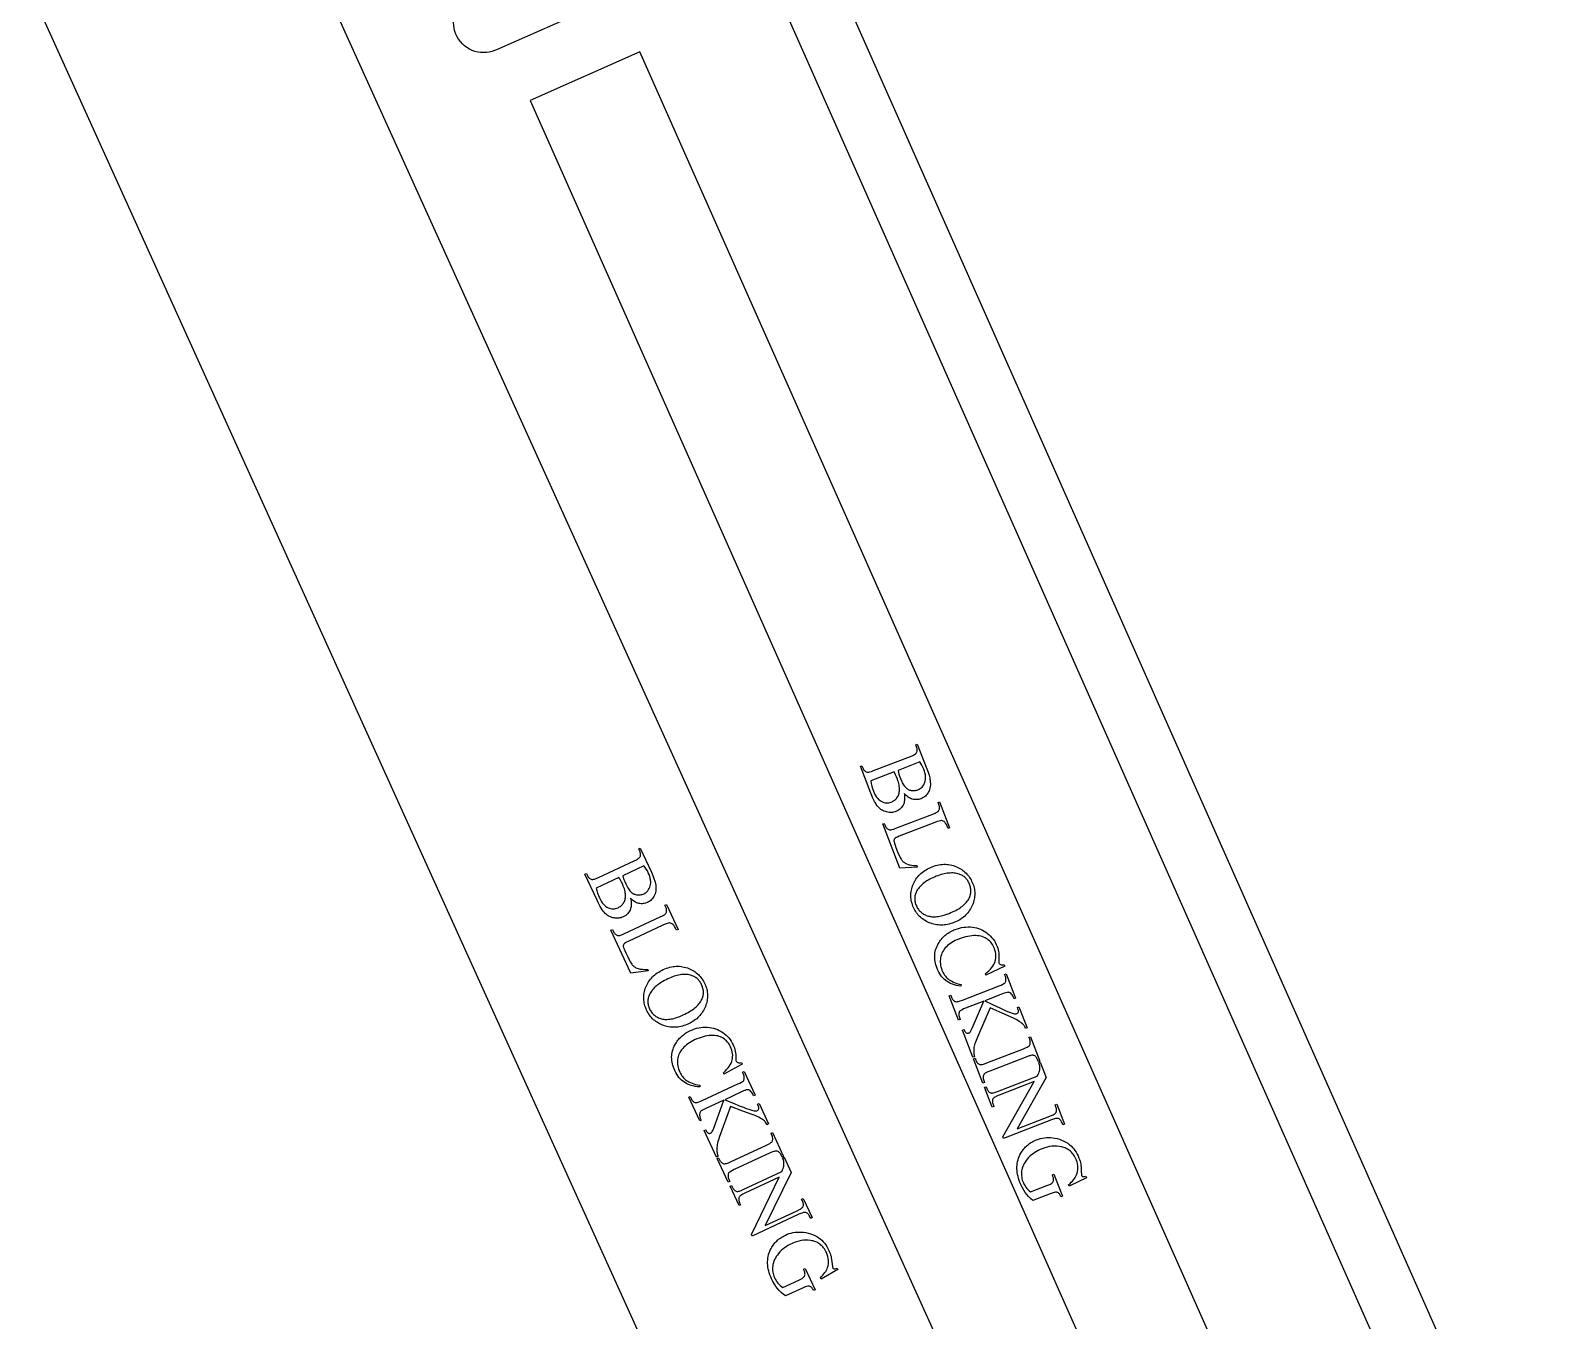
# Model space of a CAD drawing. Extents: x 3 to 160, y -23 to 46.
# Drawn here: x 36.85 to 46.41, y 9.71 to 17.78 of the extents above; entities that cross this region are included whole.
import ezdxf

# ---------------------------------------------------------------- set-up
doc = ezdxf.new("R2010")
doc.units = 0
doc.layers.add('LAYER_1', color=18, linetype='CONTINUOUS')

msp = doc.modelspace()

# ---------------------------------------------------------------- linework, layer by layer
at = {"layer": 'LAYER_1'}
msp.add_lwpolyline([(47.8184, 3.8465), (41.5227, 18.0292), (41.3692, 18.3685), (39.7691, 17.6601), (39.7634, 17.6581), (39.7576, 17.6562, -0.09452), (39.6886, 17.643, -0.414214), (39.5011, 17.8305, -0.250603), (39.5845, 17.9865), (39.5923, 17.9912), (39.6005, 17.9954), (39.6173, 18.003), (41.2145, 18.7102), (41.1498, 18.8531), (41.1404, 18.879, -0.073491), (41.1324, 18.9333, -0.414214), (41.3199, 19.1208, -0.268406), (41.4824, 19.0267), (41.4872, 19.0173), (41.4914, 19.0077), (41.8649, 18.1826), (48.008, 4.3439)], format="xyb", dxfattribs=at)
for points in [[(44.2137, 5.8753), (38.4098, 18.684), (36.8528, 18.0349), (43.1682, 4.0939), (44.0766, 4.5055)], [(44.2137, 5.8753), (38.4098, 18.684), (36.8528, 18.0349), (43.1682, 4.0939), (44.0766, 4.5055)], [(39.9807, 17.3439), (45.2307, 5.5314), (45.916, 5.836), (40.666, 17.6485)], [(39.9807, 17.3439), (45.2307, 5.5314), (45.916, 5.836), (40.666, 17.6485)], [(42.3224, 13.0072), (42.3238, 12.9974), (42.3246, 12.9881), (42.3249, 12.9792), (42.3247, 12.9708), (42.324, 12.9629), (42.3227, 12.9554), (42.321, 12.9484), (42.3187, 12.9419), (42.3148, 12.9335), (42.3102, 12.9258), (42.305, 12.9188), (42.2992, 12.9124), (42.2927, 12.9066), (42.2855, 12.9016), (42.2778, 12.8972), (42.2693, 12.8935), (42.2626, 12.8912), (42.2558, 12.8895), (42.2488, 12.8883), (42.2417, 12.8876), (42.2345, 12.8875), (42.2271, 12.888), (42.2196, 12.889), (42.2119, 12.8906), (42.2043, 12.8928), (42.197, 12.8954), (42.19, 12.8987), (42.1832, 12.9024), (42.1766, 12.9068), (42.1703, 12.9116), (42.1643, 12.9171), (42.1585, 12.923), (42.1529, 12.9298), (42.1472, 12.9377), (42.1415, 12.9468), (42.1358, 12.9569), (42.1301, 12.9681), (42.1243, 12.9804), (42.1185, 12.9938), (42.1127, 13.0083), (42.0475, 13.1767), (42.0573, 13.1804), (42.0624, 13.167), (42.0648, 13.1617), (42.0674, 13.157), (42.0702, 13.1528), (42.0734, 13.1492), (42.0769, 13.1461), (42.0807, 13.1437), (42.0847, 13.1418), (42.0891, 13.1404), (42.0922, 13.14), (42.096, 13.14), (42.1003, 13.1405), (42.1052, 13.1414), (42.1168, 13.1446), (42.1306, 13.1495), (42.3611, 13.2387), (42.3759, 13.245), (42.3821, 13.2481), (42.3874, 13.2511), (42.3918, 13.254), (42.3954, 13.2569), (42.3981, 13.2598), (42.3999, 13.2625), (42.4016, 13.2663), (42.4028, 13.2703), (42.4035, 13.2744), (42.4037, 13.2787), (42.4034, 13.2831), (42.4027, 13.2878), (42.4014, 13.2926), (42.3997, 13.2975), (42.3945, 13.311), (42.4042, 13.3147), (42.4639, 13.1606), (42.4715, 13.1399), (42.4774, 13.1211), (42.4817, 13.1041), (42.4832, 13.0963), (42.4844, 13.0889), (42.4855, 13.0784), (42.4859, 13.0682), (42.4857, 13.0584), (42.4847, 13.0491), (42.4831, 13.0401), (42.4808, 13.0316), (42.4778, 13.0234), (42.4742, 13.0157), (42.4699, 13.0085), (42.4652, 13.0018), (42.46, 12.9957), (42.4543, 12.9901), (42.4482, 12.9851), (42.4415, 12.9807), (42.4344, 12.9768), (42.4268, 12.9735), (42.4201, 12.9712), (42.4134, 12.9695), (42.4066, 12.9683), (42.3998, 12.9677), (42.393, 12.9677), (42.3862, 12.9683), (42.3794, 12.9695), (42.3725, 12.9712), (42.3657, 12.9736), (42.3591, 12.9765), (42.3526, 12.9801), (42.3462, 12.9843), (42.3401, 12.9891), (42.334, 12.9945), (42.3281, 13.0005)], [(42.2833, 13.1505), (42.2857, 13.1395), (42.2891, 13.1272), (42.2935, 13.1139), (42.2988, 13.0994), (42.3063, 13.0816), (42.3101, 13.0737), (42.3139, 13.0666), (42.3178, 13.0601), (42.3216, 13.0543), (42.3255, 13.0492), (42.3295, 13.0449), (42.3335, 13.041), (42.3377, 13.0376), (42.342, 13.0345), (42.3466, 13.0319), (42.3513, 13.0296), (42.3561, 13.0277), (42.3611, 13.0262), (42.3663, 13.0251), (42.3716, 13.0244), (42.3768, 13.024), (42.382, 13.024), (42.3872, 13.0243), (42.3923, 13.025), (42.3975, 13.0261), (42.4026, 13.0275), (42.4076, 13.0293), (42.4152, 13.0327), (42.4221, 13.0367), (42.4284, 13.0415), (42.4342, 13.0469), (42.4393, 13.053), (42.4439, 13.0598), (42.4478, 13.0673), (42.4512, 13.0755), (42.4537, 13.0842), (42.4553, 13.0934), (42.456, 13.1031), (42.4556, 13.1133), (42.4543, 13.1239), (42.452, 13.1349), (42.4487, 13.1465), (42.4445, 13.1585), (42.4391, 13.1712), (42.4333, 13.1829), (42.4271, 13.1937), (42.4203, 13.2036)], [(42.1128, 13.0846), (42.1156, 13.0682), (42.1192, 13.0522), (42.1237, 13.0367), (42.129, 13.0216), (42.1338, 13.0102), (42.139, 12.9997), (42.1446, 12.9902), (42.1506, 12.9817), (42.157, 12.9741), (42.1638, 12.9675), (42.171, 12.9619), (42.1786, 12.9573), (42.1864, 12.9535), (42.1942, 12.9507), (42.202, 12.9488), (42.2098, 12.9478), (42.2176, 12.9477), (42.2255, 12.9485), (42.2334, 12.9502), (42.2412, 12.9528), (42.2464, 12.955), (42.2513, 12.9575), (42.256, 12.9603), (42.2605, 12.9635), (42.2649, 12.967), (42.2691, 12.9709), (42.2731, 12.9751), (42.2769, 12.9796), (42.2803, 12.9844), (42.2834, 12.9896), (42.2861, 12.9952), (42.2883, 13.0011), (42.2901, 13.0073), (42.2914, 13.0139), (42.2923, 13.0208), (42.2929, 13.0281), (42.2929, 13.0357), (42.2925, 13.0435), (42.2915, 13.0516), (42.2901, 13.0599), (42.2882, 13.0684), (42.2858, 13.0772), (42.2829, 13.0862), (42.2795, 13.0955), (42.2735, 13.1106), (42.2681, 13.1232), (42.2634, 13.1334), (42.2591, 13.1412)], [(42.4013, 12.5556), (42.4029, 12.5462), (42.2942, 12.5392), (42.1873, 12.8155), (42.1971, 12.8192), (42.2023, 12.8058), (42.2046, 12.8004), (42.2072, 12.7957), (42.2102, 12.7915), (42.2134, 12.7878), (42.217, 12.7848), (42.2209, 12.7823), (42.225, 12.7805), (42.2295, 12.7792), (42.2325, 12.7788), (42.236, 12.7789), (42.2402, 12.7794), (42.2451, 12.7804), (42.2566, 12.7837), (42.2706, 12.7887), (42.5008, 12.8778), (42.5157, 12.8841), (42.5219, 12.8872), (42.5272, 12.8902), (42.5317, 12.8931), (42.5352, 12.8959), (42.5379, 12.8987), (42.5397, 12.9014), (42.5414, 12.9051), (42.5426, 12.9091), (42.5433, 12.9132), (42.5435, 12.9175), (42.5432, 12.9219), (42.5425, 12.9266), (42.5412, 12.9314), (42.5395, 12.9364), (42.5343, 12.9498), (42.544, 12.9535), (42.6066, 12.792), (42.5968, 12.7882), (42.5915, 12.8013), (42.5863, 12.812), (42.5812, 12.8202), (42.5786, 12.8234), (42.5761, 12.8261), (42.5712, 12.8302), (42.5662, 12.8333), (42.5612, 12.8353), (42.5561, 12.8363), (42.5533, 12.8364), (42.5498, 12.836), (42.5407, 12.834), (42.5288, 12.8303), (42.5143, 12.8249), (42.2901, 12.7382), (42.2802, 12.734), (42.2721, 12.73), (42.266, 12.7261), (42.2618, 12.7224), (42.2599, 12.7196), (42.2585, 12.7165), (42.2577, 12.7131), (42.2574, 12.7095), (42.2582, 12.704), (42.2607, 12.6952), (42.2648, 12.683), (42.2706, 12.6674), (42.2807, 12.6414), (42.2884, 12.6225), (42.2957, 12.607), (42.2992, 12.6006), (42.3026, 12.5949), (42.3059, 12.5901), (42.3091, 12.5861), (42.3123, 12.5827), (42.3158, 12.5794), (42.3196, 12.5764), (42.3236, 12.5735), (42.3279, 12.5709), (42.3324, 12.5684), (42.3422, 12.5642), (42.3477, 12.5623), (42.3537, 12.5607), (42.3602, 12.5593), (42.3673, 12.5582), (42.3832, 12.5564)], [(40.6084, 12.351), (40.6104, 12.3413), (40.6119, 12.3321), (40.6128, 12.3233), (40.6131, 12.3149), (40.6129, 12.3069), (40.6121, 12.2994), (40.6108, 12.2923), (40.609, 12.2856), (40.6056, 12.277), (40.6016, 12.269), (40.5969, 12.2616), (40.5915, 12.2549), (40.5854, 12.2487), (40.5786, 12.2432), (40.5711, 12.2383), (40.563, 12.2341), (40.5564, 12.2313), (40.5497, 12.2291), (40.5428, 12.2275), (40.5358, 12.2264), (40.5286, 12.2258), (40.5212, 12.2258), (40.5136, 12.2263), (40.5059, 12.2274), (40.4982, 12.229), (40.4907, 12.2312), (40.4834, 12.234), (40.4764, 12.2373), (40.4696, 12.2412), (40.463, 12.2456), (40.4566, 12.2506), (40.4505, 12.2562), (40.4444, 12.2626), (40.4382, 12.2701), (40.4319, 12.2787), (40.4255, 12.2884), (40.4191, 12.2993), (40.4125, 12.3111), (40.4058, 12.3241), (40.3991, 12.3382), (40.3229, 12.5019), (40.3324, 12.5063), (40.3384, 12.4933), (40.3411, 12.4881), (40.344, 12.4836), (40.3471, 12.4796), (40.3506, 12.4762), (40.3542, 12.4734), (40.3582, 12.4712), (40.3623, 12.4696), (40.3668, 12.4685), (40.3699, 12.4683), (40.3737, 12.4686), (40.378, 12.4694), (40.3828, 12.4706), (40.3941, 12.4745), (40.4076, 12.4804), (40.6316, 12.5846), (40.646, 12.5919), (40.652, 12.5953), (40.657, 12.5987), (40.6613, 12.6019), (40.6647, 12.6051), (40.6672, 12.6081), (40.6688, 12.611), (40.6703, 12.6148), (40.6712, 12.6188), (40.6716, 12.623), (40.6715, 12.6273), (40.6709, 12.6317), (40.6699, 12.6363), (40.6683, 12.641), (40.6663, 12.6459), (40.6602, 12.6589), (40.6697, 12.6633), (40.7394, 12.5134), (40.7483, 12.4933), (40.7555, 12.4749), (40.7609, 12.4583), (40.763, 12.4506), (40.7646, 12.4433), (40.7664, 12.4328), (40.7675, 12.4227), (40.7679, 12.413), (40.7676, 12.4036), (40.7666, 12.3945), (40.7648, 12.3858), (40.7624, 12.3775), (40.7592, 12.3696), (40.7555, 12.3621), (40.7512, 12.3551), (40.7464, 12.3486), (40.7411, 12.3427), (40.7353, 12.3373), (40.729, 12.3325), (40.7222, 12.3281), (40.7148, 12.3243), (40.7083, 12.3216), (40.7016, 12.3194), (40.695, 12.3178), (40.6883, 12.3168), (40.6815, 12.3163), (40.6746, 12.3165), (40.6677, 12.3172), (40.6608, 12.3185), (40.6538, 12.3203), (40.647, 12.3228), (40.6403, 12.326), (40.6337, 12.3297), (40.6272, 12.3341), (40.6208, 12.3391), (40.6146, 12.3448)], [(40.5599, 12.4915), (40.563, 12.4806), (40.5672, 12.4686), (40.5725, 12.4555), (40.5788, 12.4415), (40.5874, 12.4242), (40.5917, 12.4166), (40.596, 12.4097), (40.6003, 12.4035), (40.6045, 12.398), (40.6087, 12.3932), (40.613, 12.3891), (40.6172, 12.3855), (40.6216, 12.3824), (40.6262, 12.3796), (40.6309, 12.3772), (40.6357, 12.3753), (40.6407, 12.3737), (40.6458, 12.3726), (40.651, 12.3718), (40.6563, 12.3714), (40.6616, 12.3714), (40.6667, 12.3717), (40.6719, 12.3724), (40.677, 12.3735), (40.682, 12.3749), (40.687, 12.3766), (40.692, 12.3787), (40.6993, 12.3826), (40.7059, 12.3871), (40.7119, 12.3922), (40.7173, 12.398), (40.722, 12.4045), (40.7261, 12.4116), (40.7295, 12.4193), (40.7324, 12.4277), (40.7343, 12.4366), (40.7353, 12.4459), (40.7353, 12.4556), (40.7343, 12.4657), (40.7322, 12.4762), (40.7292, 12.4871), (40.7252, 12.4984), (40.7202, 12.5101), (40.714, 12.5224), (40.7074, 12.5337), (40.7005, 12.5441), (40.6931, 12.5535)], [(42.7517, 12.4413), (42.7548, 12.4327), (42.7575, 12.424), (42.7597, 12.4152), (42.7614, 12.4065), (42.7626, 12.3978), (42.7634, 12.389), (42.7637, 12.3802), (42.7636, 12.3714), (42.763, 12.3626), (42.7619, 12.3538), (42.7603, 12.345), (42.7583, 12.3361), (42.7558, 12.3273), (42.7528, 12.3184), (42.7494, 12.3095), (42.7455, 12.3006), (42.7412, 12.2918), (42.7365, 12.2834), (42.7315, 12.2753), (42.7261, 12.2675), (42.7204, 12.26), (42.7143, 12.2528), (42.7078, 12.246), (42.701, 12.2394), (42.6938, 12.2332), (42.6863, 12.2274), (42.6784, 12.2218), (42.6701, 12.2165), (42.6615, 12.2116), (42.6526, 12.207), (42.6432, 12.2027), (42.6336, 12.1987), (42.6234, 12.195), (42.6134, 12.1918), (42.6033, 12.1891), (42.5934, 12.1868), (42.5835, 12.1851), (42.5737, 12.1838), (42.5639, 12.183), (42.5542, 12.1827), (42.5446, 12.1829), (42.535, 12.1836), (42.5255, 12.1847), (42.516, 12.1864), (42.5066, 12.1885), (42.4972, 12.1911), (42.488, 12.1942), (42.4787, 12.1978), (42.4697, 12.2017), (42.4611, 12.2061), (42.4528, 12.2107), (42.4448, 12.2157), (42.4372, 12.221), (42.43, 12.2266), (42.4231, 12.2326), (42.4166, 12.2389), (42.4104, 12.2455), (42.4045, 12.2525), (42.3991, 12.2598), (42.394, 12.2674), (42.3892, 12.2753), (42.3848, 12.2836), (42.3807, 12.2922), (42.377, 12.3012), (42.3737, 12.3104), (42.3709, 12.3195), (42.3685, 12.3287), (42.3666, 12.3378), (42.3652, 12.3469), (42.3643, 12.3559), (42.3638, 12.365), (42.3639, 12.374), (42.3644, 12.383), (42.3654, 12.392), (42.3669, 12.4009), (42.3688, 12.4098), (42.3713, 12.4187), (42.3742, 12.4276), (42.3776, 12.4364), (42.3815, 12.4452), (42.3858, 12.4538), (42.3905, 12.4622), (42.3956, 12.4702), (42.4011, 12.478), (42.407, 12.4855), (42.4132, 12.4926), (42.4199, 12.4995), (42.427, 12.506), (42.4344, 12.5123), (42.4423, 12.5183), (42.4505, 12.5239), (42.4591, 12.5293), (42.4681, 12.5343), (42.4775, 12.5391), (42.4873, 12.5436), (42.4975, 12.5478), (42.5081, 12.5516), (42.5186, 12.5549), (42.5291, 12.5576), (42.5395, 12.5598), (42.5498, 12.5615), (42.56, 12.5626), (42.5702, 12.5631), (42.5803, 12.5631), (42.5903, 12.5626), (42.6003, 12.5615), (42.6102, 12.5599), (42.62, 12.5577), (42.6297, 12.555), (42.6394, 12.5517), (42.649, 12.5479), (42.6586, 12.5435), (42.6667, 12.5394), (42.6745, 12.5349), (42.682, 12.5301), (42.6892, 12.5251), (42.696, 12.5197), (42.7026, 12.5141), (42.7089, 12.5081), (42.7149, 12.5019), (42.7205, 12.4953), (42.7259, 12.4885), (42.7309, 12.4814), (42.7357, 12.474), (42.7402, 12.4663), (42.7443, 12.4582), (42.7481, 12.4499)], [(40.3941, 12.4144), (40.398, 12.3982), (40.4027, 12.3825), (40.4082, 12.3673), (40.4145, 12.3526), (40.42, 12.3415), (40.4259, 12.3314), (40.4321, 12.3223), (40.4387, 12.3142), (40.4456, 12.3071), (40.4528, 12.301), (40.4603, 12.2958), (40.4682, 12.2917), (40.4762, 12.2885), (40.4842, 12.2862), (40.4921, 12.2848), (40.5, 12.2843), (40.5078, 12.2847), (40.5156, 12.286), (40.5233, 12.2882), (40.531, 12.2914), (40.536, 12.2939), (40.5407, 12.2967), (40.5452, 12.2999), (40.5496, 12.3033), (40.5537, 12.3071), (40.5576, 12.3113), (40.5613, 12.3157), (40.5648, 12.3205), (40.5679, 12.3255), (40.5706, 12.3309), (40.5729, 12.3366), (40.5747, 12.3427), (40.5761, 12.349), (40.577, 12.3557), (40.5775, 12.3627), (40.5775, 12.3699), (40.5771, 12.3775), (40.5761, 12.3853), (40.5746, 12.3933), (40.5727, 12.4014), (40.5702, 12.4098), (40.5672, 12.4185), (40.5637, 12.4273), (40.5597, 12.4363), (40.5527, 12.451), (40.5466, 12.4632), (40.5411, 12.473), (40.5363, 12.4805)], [(42.7305, 12.4389), (42.7281, 12.4448), (42.7255, 12.4504), (42.7226, 12.4557), (42.7195, 12.4608), (42.7162, 12.4656), (42.7127, 12.4702), (42.7089, 12.4745), (42.705, 12.4786), (42.7008, 12.4824), (42.6964, 12.486), (42.6917, 12.4893), (42.6869, 12.4923), (42.6818, 12.4951), (42.6765, 12.4977), (42.671, 12.5), (42.6653, 12.502), (42.6579, 12.5041), (42.6503, 12.5059), (42.6425, 12.5073), (42.6345, 12.5082), (42.6263, 12.5087), (42.6179, 12.5089), (42.6092, 12.5086), (42.6004, 12.5079), (42.5913, 12.5068), (42.582, 12.5054), (42.5725, 12.5035), (42.5628, 12.5012), (42.5529, 12.4985), (42.5428, 12.4954), (42.5325, 12.4918), (42.5219, 12.4879), (42.5112, 12.4836), (42.5009, 12.4791), (42.4911, 12.4745), (42.4817, 12.4697), (42.4727, 12.4647), (42.4641, 12.4595), (42.456, 12.4542), (42.4483, 12.4487), (42.441, 12.443), (42.4341, 12.4372), (42.4277, 12.4311), (42.4217, 12.425), (42.4161, 12.4186), (42.411, 12.4121), (42.4062, 12.4054), (42.4019, 12.3985), (42.399, 12.3932), (42.3964, 12.3878), (42.3942, 12.3824), (42.3923, 12.377), (42.3907, 12.3715), (42.3895, 12.366), (42.3886, 12.3604), (42.388, 12.3549), (42.3878, 12.3492), (42.3879, 12.3436), (42.3883, 12.3379), (42.3891, 12.3322), (42.3902, 12.3264), (42.3916, 12.3206), (42.3934, 12.3148), (42.3955, 12.3089), (42.398, 12.3028), (42.4009, 12.2969), (42.4039, 12.2912), (42.4072, 12.2858), (42.4108, 12.2807), (42.4146, 12.2758), (42.4187, 12.2712), (42.423, 12.2668), (42.4276, 12.2627), (42.4325, 12.2589), (42.4376, 12.2553), (42.4429, 12.2519), (42.4485, 12.2488), (42.4544, 12.246), (42.4605, 12.2434), (42.4668, 12.2411), (42.4734, 12.2391), (42.4803, 12.2375), (42.4874, 12.2363), (42.4948, 12.2354), (42.5024, 12.235), (42.5103, 12.235), (42.5184, 12.2353), (42.5268, 12.2361), (42.5355, 12.2372), (42.5444, 12.2388), (42.5535, 12.2407), (42.5629, 12.243), (42.5726, 12.2457), (42.5825, 12.2488), (42.6031, 12.2562), (42.6143, 12.2607), (42.6251, 12.2653), (42.6353, 12.2701), (42.6451, 12.275), (42.6544, 12.2801), (42.6633, 12.2853), (42.6717, 12.2907), (42.6796, 12.2961), (42.687, 12.3018), (42.6939, 12.3075), (42.7004, 12.3134), (42.7064, 12.3195), (42.712, 12.3257), (42.717, 12.332), (42.7216, 12.3385), (42.7257, 12.3451), (42.7286, 12.3505), (42.7312, 12.3559), (42.7334, 12.3614), (42.7352, 12.367), (42.7367, 12.3726), (42.7379, 12.3783), (42.7387, 12.3841), (42.7392, 12.3899), (42.7393, 12.3958), (42.7391, 12.4018), (42.7386, 12.4078), (42.7376, 12.4139), (42.7364, 12.4201), (42.7348, 12.4263), (42.7328, 12.4326)], [(40.717, 11.9056), (40.7192, 11.8964), (40.6113, 11.8822), (40.4863, 12.1508), (40.4958, 12.1552), (40.5018, 12.1421), (40.5045, 12.1369), (40.5075, 12.1323), (40.5107, 12.1283), (40.5142, 12.1249), (40.5179, 12.1221), (40.522, 12.1199), (40.5262, 12.1183), (40.5308, 12.1173), (40.5338, 12.1172), (40.5373, 12.1175), (40.5415, 12.1183), (40.5462, 12.1196), (40.5575, 12.1236), (40.5711, 12.1296), (40.7949, 12.2337), (40.8094, 12.241), (40.8154, 12.2445), (40.8205, 12.2478), (40.8247, 12.251), (40.8281, 12.2541), (40.8306, 12.257), (40.8323, 12.2598), (40.8337, 12.2637), (40.8346, 12.2677), (40.835, 12.2718), (40.8349, 12.2761), (40.8344, 12.2806), (40.8333, 12.2851), (40.8317, 12.2899), (40.8297, 12.2947), (40.8236, 12.3078), (40.8331, 12.3122), (40.9062, 12.1551), (40.8967, 12.1507), (40.8905, 12.1634), (40.8846, 12.1737), (40.879, 12.1816), (40.8762, 12.1846), (40.8736, 12.1871), (40.8683, 12.1909), (40.8631, 12.1936), (40.858, 12.1953), (40.8529, 12.196), (40.8501, 12.1958), (40.8466, 12.1952), (40.8376, 12.1926), (40.8261, 12.1882), (40.8119, 12.1819), (40.594, 12.0805), (40.5843, 12.0757), (40.5766, 12.0711), (40.5707, 12.0668), (40.5667, 12.0628), (40.565, 12.0599), (40.5639, 12.0567), (40.5633, 12.0533), (40.5632, 12.0497), (40.5644, 12.0443), (40.5674, 12.0356), (40.5724, 12.0237), (40.5792, 12.0086), (40.591, 11.9833), (40.6, 11.965), (40.6083, 11.95), (40.6122, 11.9438), (40.6159, 11.9383), (40.6195, 11.9337), (40.623, 11.93), (40.6264, 11.9268), (40.6301, 11.9237), (40.6341, 11.9209), (40.6383, 11.9184), (40.6427, 11.916), (40.6474, 11.9139), (40.6575, 11.9103), (40.663, 11.9088), (40.6691, 11.9076), (40.6758, 11.9067), (40.683, 11.9059), (40.6989, 11.9053)], [(42.9516, 11.9249), (42.8334, 11.8698), (42.8303, 11.878), (42.8418, 11.8874), (42.8521, 11.8968), (42.8613, 11.9063), (42.8695, 11.9159), (42.8764, 11.9256), (42.8823, 11.9353), (42.887, 11.9451), (42.8907, 11.9549), (42.8933, 11.9648), (42.895, 11.9748), (42.8958, 11.9849), (42.8957, 11.9951), (42.8948, 12.0054), (42.8929, 12.0158), (42.8901, 12.0262), (42.8865, 12.0368), (42.8828, 12.0454), (42.8787, 12.0537), (42.874, 12.0615), (42.8689, 12.0688), (42.8633, 12.0758), (42.8572, 12.0823), (42.8507, 12.0884), (42.8436, 12.094), (42.8361, 12.0991), (42.828, 12.1036), (42.8194, 12.1074), (42.8103, 12.1106), (42.8007, 12.1131), (42.7906, 12.115), (42.7799, 12.1162), (42.7687, 12.1169), (42.757, 12.1168), (42.745, 12.116), (42.7325, 12.1144), (42.7196, 12.1121), (42.7064, 12.109), (42.6927, 12.1052), (42.6787, 12.1006), (42.6642, 12.0953), (42.6524, 12.0905), (42.6412, 12.0853), (42.6305, 12.0798), (42.6205, 12.074), (42.6111, 12.0678), (42.6022, 12.0613), (42.594, 12.0545), (42.5863, 12.0473), (42.5793, 12.0399), (42.5729, 12.0321), (42.5673, 12.0241), (42.5624, 12.0157), (42.5582, 12.0071), (42.5548, 11.9982), (42.552, 11.989), (42.5499, 11.9795), (42.5485, 11.9699), (42.5479, 11.9602), (42.5479, 11.9505), (42.5486, 11.9407), (42.55, 11.9308), (42.5522, 11.921), (42.555, 11.911), (42.5585, 11.9011), (42.562, 11.8926), (42.566, 11.8846), (42.5702, 11.877), (42.5749, 11.8698), (42.5799, 11.8631), (42.5853, 11.8568), (42.591, 11.8509), (42.5971, 11.8455), (42.6039, 11.8404), (42.6116, 11.8355), (42.6204, 11.8308), (42.6301, 11.8262), (42.6408, 11.8219), (42.6525, 11.8177), (42.6651, 11.8137), (42.6788, 11.81), (42.6767, 11.7998), (42.6625, 11.8022), (42.649, 11.8052), (42.6363, 11.8087), (42.6242, 11.8129), (42.6128, 11.8176), (42.6021, 11.823), (42.592, 11.8289), (42.5827, 11.8354), (42.574, 11.8426), (42.5658, 11.8504), (42.5581, 11.8589), (42.551, 11.8681), (42.5444, 11.878), (42.5383, 11.8886), (42.5327, 11.8999), (42.5277, 11.9118), (42.5237, 11.9228), (42.5204, 11.9338), (42.5177, 11.9446), (42.5156, 11.9552), (42.5142, 11.9658), (42.5134, 11.9763), (42.5132, 11.9866), (42.5137, 11.9968), (42.5148, 12.007), (42.5166, 12.017), (42.5189, 12.0269), (42.5219, 12.0366), (42.5256, 12.0463), (42.5299, 12.0558), (42.5348, 12.0653), (42.5403, 12.0746), (42.5448, 12.0814), (42.5495, 12.0879), (42.5545, 12.0943), (42.5597, 12.1004), (42.5652, 12.1062), (42.5709, 12.1119), (42.5769, 12.1173), (42.5831, 12.1224), (42.5895, 12.1274), (42.5962, 12.1321), (42.6031, 12.1366), (42.6103, 12.1408), (42.6177, 12.1448), (42.6254, 12.1486), (42.6333, 12.1522), (42.6415, 12.1555), (42.6549, 12.1602), (42.6682, 12.1641), (42.6816, 12.1672), (42.6951, 12.1693), (42.7085, 12.1707), (42.7219, 12.1712), (42.7354, 12.1708), (42.7489, 12.1695), (42.7622, 12.1675), (42.7751, 12.1646), (42.7875, 12.1609), (42.7996, 12.1565), (42.8112, 12.1512), (42.8225, 12.1451), (42.8333, 12.1382), (42.8437, 12.1305), (42.8536, 12.1221), (42.8628, 12.1132), (42.8713, 12.1037), (42.8792, 12.0937), (42.8863, 12.0832), (42.8928, 12.0721), (42.8987, 12.0605), (42.9038, 12.0483), (42.9072, 12.0386), (42.9101, 12.0286), (42.9123, 12.0184), (42.9139, 12.0081), (42.915, 11.9975), (42.9154, 11.9868), (42.9152, 11.9758), (42.9144, 11.9647), (42.9138, 11.9586), (42.9137, 11.9535), (42.914, 11.9496), (42.9147, 11.9467), (42.9164, 11.9434), (42.9185, 11.9405), (42.9213, 11.9381), (42.9245, 11.9362), (42.9296, 11.9346), (42.9352, 11.9337), (42.9414, 11.9335), (42.948, 11.9341)], [(41.0742, 11.8148), (41.0779, 11.8064), (41.0811, 11.7979), (41.0839, 11.7893), (41.0862, 11.7807), (41.088, 11.7721), (41.0894, 11.7634), (41.0902, 11.7546), (41.0907, 11.7459), (41.0906, 11.737), (41.0901, 11.7282), (41.0892, 11.7192), (41.0877, 11.7103), (41.0858, 11.7013), (41.0835, 11.6922), (41.0806, 11.6831), (41.0773, 11.674), (41.0736, 11.6649), (41.0695, 11.6562), (41.0651, 11.6478), (41.0602, 11.6396), (41.055, 11.6318), (41.0493, 11.6242), (41.0434, 11.617), (41.037, 11.61), (41.0302, 11.6034), (41.0231, 11.597), (41.0156, 11.5909), (41.0077, 11.5851), (40.9994, 11.5796), (40.9908, 11.5744), (40.9818, 11.5695), (40.9724, 11.5649), (40.9625, 11.5606), (40.9527, 11.5567), (40.9429, 11.5533), (40.9331, 11.5504), (40.9233, 11.548), (40.9136, 11.5461), (40.9039, 11.5447), (40.8943, 11.5437), (40.8846, 11.5433), (40.875, 11.5433), (40.8654, 11.5438), (40.8559, 11.5448), (40.8464, 11.5463), (40.8369, 11.5483), (40.8274, 11.5508), (40.818, 11.5537), (40.8087, 11.5571), (40.7998, 11.5608), (40.7912, 11.5649), (40.7829, 11.5693), (40.775, 11.5741), (40.7674, 11.5793), (40.7601, 11.5848), (40.7532, 11.5906), (40.7466, 11.5968), (40.7403, 11.6034), (40.7344, 11.6103), (40.7288, 11.6176), (40.7235, 11.6252), (40.7185, 11.6332), (40.7139, 11.6415), (40.7096, 11.6502), (40.7057, 11.6591), (40.7022, 11.6681), (40.6993, 11.677), (40.6968, 11.686), (40.6948, 11.695), (40.6933, 11.704), (40.6922, 11.713), (40.6917, 11.722), (40.6916, 11.731), (40.692, 11.74), (40.6929, 11.749), (40.6943, 11.758), (40.6961, 11.7671), (40.6984, 11.7761), (40.7012, 11.7851), (40.7045, 11.7942), (40.7082, 11.8031), (40.7124, 11.8117), (40.7169, 11.8201), (40.7219, 11.8282), (40.7273, 11.836), (40.7331, 11.8436), (40.7393, 11.8509), (40.7459, 11.8579), (40.7529, 11.8646), (40.7603, 11.8711), (40.7682, 11.8773), (40.7764, 11.8832), (40.7851, 11.8889), (40.7942, 11.8942), (40.8037, 11.8994), (40.8136, 11.9042), (40.8239, 11.9087), (40.8341, 11.9127), (40.8444, 11.9161), (40.8546, 11.919), (40.8648, 11.9213), (40.8749, 11.9231), (40.885, 11.9243), (40.8951, 11.925), (40.9051, 11.9252), (40.9152, 11.9247), (40.9251, 11.9238), (40.9351, 11.9222), (40.945, 11.9202), (40.9549, 11.9175), (40.9647, 11.9144), (40.9745, 11.9106), (40.9829, 11.907), (40.991, 11.9031), (40.9987, 11.8988), (41.0062, 11.8942), (41.0135, 11.8893), (41.0204, 11.8841), (41.0271, 11.8786), (41.0334, 11.8728), (41.0395, 11.8667), (41.0453, 11.8602), (41.0508, 11.8534), (41.0561, 11.8463), (41.061, 11.8389), (41.0657, 11.8312), (41.0701, 11.8232)], [(41.0532, 11.811), (41.0504, 11.8167), (41.0474, 11.8221), (41.0442, 11.8272), (41.0408, 11.8321), (41.0372, 11.8367), (41.0333, 11.8411), (41.0293, 11.8451), (41.0251, 11.8489), (41.0207, 11.8525), (41.016, 11.8557), (41.0112, 11.8587), (41.0062, 11.8614), (41.0009, 11.8639), (40.9955, 11.8661), (40.9898, 11.868), (40.984, 11.8696), (40.9765, 11.8713), (40.9688, 11.8725), (40.9609, 11.8734), (40.9529, 11.8738), (40.9446, 11.8738), (40.9362, 11.8734), (40.9276, 11.8725), (40.9188, 11.8713), (40.9098, 11.8696), (40.9007, 11.8675), (40.8913, 11.865), (40.8818, 11.862), (40.8721, 11.8587), (40.8622, 11.8549), (40.8521, 11.8507), (40.8418, 11.8461), (40.8314, 11.8411), (40.8215, 11.8359), (40.812, 11.8306), (40.8029, 11.8252), (40.7942, 11.8196), (40.786, 11.8139), (40.7783, 11.8081), (40.7709, 11.8021), (40.764, 11.7959), (40.7576, 11.7896), (40.7516, 11.7832), (40.746, 11.7766), (40.7408, 11.7699), (40.7361, 11.7631), (40.7319, 11.7561), (40.728, 11.749), (40.7255, 11.7434), (40.7233, 11.7379), (40.7214, 11.7324), (40.7198, 11.7268), (40.7186, 11.7213), (40.7177, 11.7157), (40.7172, 11.7101), (40.717, 11.7045), (40.7171, 11.6988), (40.7176, 11.6932), (40.7184, 11.6876), (40.7196, 11.6819), (40.7211, 11.6762), (40.7229, 11.6705), (40.725, 11.6648), (40.7275, 11.6591), (40.7305, 11.6532), (40.7337, 11.6475), (40.7371, 11.642), (40.7408, 11.6369), (40.7447, 11.632), (40.7488, 11.6274), (40.7532, 11.623), (40.7578, 11.619), (40.7627, 11.6152), (40.7677, 11.6116), (40.7731, 11.6084), (40.7786, 11.6054), (40.7844, 11.6027), (40.7904, 11.6002), (40.7967, 11.5981), (40.8032, 11.5962), (40.8099, 11.5946), (40.8169, 11.5935), (40.8241, 11.5927), (40.8315, 11.5924), (40.8391, 11.5925), (40.847, 11.5929), (40.8551, 11.5938), (40.8634, 11.5951), (40.872, 11.5968), (40.8807, 11.599), (40.8898, 11.6015), (40.899, 11.6044), (40.9085, 11.6078), (40.9181, 11.6115), (40.9382, 11.6203), (40.9491, 11.6255), (40.9595, 11.6308), (40.9694, 11.6363), (40.9789, 11.6418), (40.9878, 11.6475), (40.9963, 11.6533), (41.0043, 11.6592), (41.0118, 11.6652), (41.0189, 11.6713), (41.0254, 11.6775), (41.0315, 11.6838), (41.0371, 11.6902), (41.0422, 11.6968), (41.0468, 11.7034), (41.051, 11.7102), (41.0546, 11.7171), (41.0572, 11.7226), (41.0594, 11.7282), (41.0612, 11.7339), (41.0627, 11.7396), (41.0638, 11.7453), (41.0646, 11.7511), (41.0651, 11.7569), (41.0651, 11.7627), (41.0649, 11.7686), (41.0643, 11.7745), (41.0633, 11.7805), (41.062, 11.7865), (41.0603, 11.7926), (41.0583, 11.7987), (41.056, 11.8048)], [(42.8604, 11.6643), (42.7805, 11.4822), (42.7717, 11.4608), (42.7681, 11.4509), (42.765, 11.4416), (42.7624, 11.4329), (42.7603, 11.4247), (42.7588, 11.417), (42.7579, 11.4099), (42.7573, 11.4031), (42.7571, 11.3964), (42.7571, 11.3898), (42.7575, 11.3834), (42.7583, 11.3771), (42.7593, 11.3709), (42.7606, 11.3649), (42.7623, 11.3589), (42.7526, 11.3552), (42.6869, 11.5248), (42.6966, 11.5286), (42.6997, 11.5216), (42.703, 11.516), (42.7065, 11.5117), (42.7102, 11.5086), (42.714, 11.5067), (42.7176, 11.5057), (42.721, 11.5056), (42.7243, 11.5064), (42.7273, 11.5077), (42.73, 11.5093), (42.7325, 11.5111), (42.7346, 11.5132), (42.7369, 11.5164), (42.7397, 11.5214), (42.7469, 11.5369), (42.8211, 11.7072), (42.7061, 11.6627), (42.6938, 11.6577), (42.684, 11.6531), (42.6766, 11.649), (42.6717, 11.6454), (42.6692, 11.6425), (42.6671, 11.639), (42.6656, 11.6348), (42.6646, 11.63), (42.6641, 11.6232), (42.6644, 11.6165), (42.6656, 11.61), (42.6676, 11.6036), (42.6723, 11.5915), (42.6625, 11.5877), (42.6037, 11.7398), (42.6134, 11.7435), (42.6183, 11.7309), (42.6206, 11.7257), (42.6231, 11.7209), (42.6259, 11.7167), (42.6289, 11.7131), (42.6322, 11.71), (42.6358, 11.7074), (42.6396, 11.7053), (42.6436, 11.7038), (42.6467, 11.7033), (42.6504, 11.7033), (42.6548, 11.7037), (42.6598, 11.7046), (42.6719, 11.7079), (42.6866, 11.7132), (42.917, 11.8024), (42.9294, 11.8074), (42.9393, 11.812), (42.9467, 11.8161), (42.9517, 11.8197), (42.9542, 11.8226), (42.9561, 11.8261), (42.9576, 11.8301), (42.9586, 11.8348), (42.9591, 11.8417), (42.9588, 11.8485), (42.9576, 11.8551), (42.9556, 11.8615), (42.9507, 11.8741), (42.9604, 11.8779), (43.0193, 11.7258), (43.0095, 11.722), (43.0048, 11.7341), (43.0021, 11.7401), (42.9986, 11.7457), (42.9944, 11.7509), (42.9895, 11.7557), (42.9857, 11.7586), (42.9816, 11.7606), (42.9772, 11.7618), (42.9725, 11.7622), (42.9667, 11.7615), (42.9587, 11.7595), (42.9487, 11.7563), (42.9366, 11.7519), (42.8274, 11.7096), (42.8748, 11.6865), (42.9212, 11.664), (42.9411, 11.6548), (42.9587, 11.6469), (42.9741, 11.6404), (42.9872, 11.6353), (42.9981, 11.6315), (43.0068, 11.629), (43.0131, 11.6279), (43.0187, 11.6275), (43.0237, 11.6279), (43.028, 11.629), (43.0308, 11.6305), (43.0331, 11.6326), (43.035, 11.6354), (43.0365, 11.6387), (43.0373, 11.6427), (43.0371, 11.6475), (43.0359, 11.6529), (43.0339, 11.6592), (43.0307, 11.6673), (43.0404, 11.6711), (43.0912, 11.5401), (43.0814, 11.5363), (43.0789, 11.5418), (43.0762, 11.547), (43.0733, 11.5518), (43.0701, 11.5561), (43.0664, 11.5604), (43.0618, 11.565), (43.0563, 11.5698), (43.05, 11.575), (43.0424, 11.5803), (43.0333, 11.586), (43.0225, 11.592), (43.0102, 11.5983), (42.9878, 11.6083), (42.9356, 11.6308)], [(41.3078, 11.3128), (41.1936, 11.25), (41.1899, 11.2579), (41.2007, 11.268), (41.2104, 11.2782), (41.219, 11.2883), (41.2265, 11.2984), (41.2328, 11.3084), (41.238, 11.3185), (41.2421, 11.3286), (41.2451, 11.3387), (41.247, 11.3487), (41.248, 11.3588), (41.2482, 11.369), (41.2475, 11.3791), (41.2458, 11.3893), (41.2433, 11.3995), (41.2398, 11.4098), (41.2355, 11.4201), (41.2312, 11.4285), (41.2265, 11.4364), (41.2214, 11.4439), (41.2158, 11.4509), (41.2098, 11.4575), (41.2033, 11.4635), (41.1963, 11.4692), (41.1889, 11.4743), (41.1811, 11.4789), (41.1727, 11.4828), (41.1639, 11.4861), (41.1546, 11.4887), (41.1448, 11.4906), (41.1346, 11.4918), (41.1238, 11.4923), (41.1126, 11.4922), (41.101, 11.4913), (41.089, 11.4897), (41.0767, 11.4873), (41.064, 11.4841), (41.051, 11.4802), (41.0376, 11.4755), (41.0239, 11.47), (41.0098, 11.4638), (40.9983, 11.4582), (40.9875, 11.4522), (40.9772, 11.4461), (40.9676, 11.4396), (40.9586, 11.4328), (40.9502, 11.4257), (40.9424, 11.4184), (40.9352, 11.4107), (40.9287, 11.4028), (40.9229, 11.3947), (40.9179, 11.3863), (40.9135, 11.3776), (40.9099, 11.3688), (40.907, 11.3596), (40.9049, 11.3503), (40.9034, 11.3407), (40.9027, 11.331), (40.9027, 11.3213), (40.9033, 11.3115), (40.9047, 11.3018), (40.9068, 11.2921), (40.9095, 11.2824), (40.913, 11.2727), (40.9172, 11.2629), (40.9213, 11.2547), (40.9257, 11.247), (40.9305, 11.2397), (40.9356, 11.2328), (40.941, 11.2265), (40.9468, 11.2205), (40.9529, 11.2151), (40.9594, 11.2101), (40.9665, 11.2054), (40.9745, 11.201), (40.9836, 11.1969), (40.9936, 11.193), (41.0045, 11.1894), (41.0165, 11.186), (41.0294, 11.1829), (41.0432, 11.18), (41.0418, 11.1697), (41.0275, 11.1712), (41.0139, 11.1732), (41.0009, 11.176), (40.9885, 11.1793), (40.9769, 11.1833), (40.9658, 11.1879), (40.9554, 11.1932), (40.9457, 11.199), (40.9365, 11.2056), (40.9278, 11.2129), (40.9196, 11.2209), (40.9119, 11.2296), (40.9046, 11.239), (40.8979, 11.2492), (40.8916, 11.2601), (40.8858, 11.2716), (40.8811, 11.2824), (40.877, 11.2931), (40.8736, 11.3036), (40.8708, 11.3142), (40.8687, 11.3246), (40.8672, 11.335), (40.8664, 11.3453), (40.8662, 11.3556), (40.8666, 11.3657), (40.8677, 11.3758), (40.8694, 11.3858), (40.8717, 11.3958), (40.8747, 11.4057), (40.8784, 11.4155), (40.8827, 11.4252), (40.8876, 11.4349), (40.8916, 11.442), (40.8959, 11.4488), (40.9004, 11.4555), (40.9052, 11.4619), (40.9103, 11.4681), (40.9156, 11.4741), (40.9212, 11.4799), (40.927, 11.4855), (40.9331, 11.4908), (40.9395, 11.496), (40.9461, 11.5009), (40.953, 11.5056), (40.9602, 11.5101), (40.9676, 11.5144), (40.9752, 11.5185), (40.9832, 11.5223), (40.9962, 11.5279), (41.0093, 11.5327), (41.0224, 11.5366), (41.0357, 11.5397), (41.049, 11.5419), (41.0624, 11.5433), (41.0759, 11.5438), (41.0894, 11.5434), (41.1028, 11.5423), (41.1158, 11.5403), (41.1285, 11.5374), (41.1408, 11.5337), (41.1528, 11.5292), (41.1644, 11.5239), (41.1757, 11.5177), (41.1866, 11.5107), (41.197, 11.503), (41.2068, 11.4947), (41.2159, 11.4859), (41.2244, 11.4764), (41.2322, 11.4664), (41.2395, 11.4557), (41.246, 11.4445), (41.252, 11.4327), (41.2561, 11.4232), (41.2596, 11.4135), (41.2625, 11.4035), (41.2648, 11.3933), (41.2665, 11.3828), (41.2676, 11.3721), (41.2681, 11.3612), (41.2681, 11.35), (41.2679, 11.3439), (41.2682, 11.3388), (41.2687, 11.3349), (41.2696, 11.332), (41.2715, 11.3288), (41.2738, 11.3261), (41.2767, 11.324), (41.2801, 11.3223), (41.2853, 11.321), (41.2909, 11.3204), (41.2971, 11.3207), (41.3036, 11.3217)], [(42.8249, 11.1972), (42.8152, 11.1934), (42.756, 11.3462), (42.7658, 11.35), (42.7706, 11.3374), (42.7729, 11.3321), (42.7754, 11.3274), (42.7782, 11.3232), (42.7812, 11.3195), (42.7845, 11.3164), (42.7881, 11.3138), (42.7919, 11.3118), (42.796, 11.3103), (42.799, 11.3097), (42.8027, 11.3097), (42.8071, 11.3101), (42.8121, 11.3111), (42.8242, 11.3144), (42.8389, 11.3196), (43.0694, 11.4088), (43.0817, 11.4138), (43.0915, 11.4184), (43.0989, 11.4225), (43.1038, 11.4261), (43.1063, 11.429), (43.1084, 11.4325), (43.1099, 11.4366), (43.111, 11.4413), (43.1114, 11.4482), (43.1111, 11.4549), (43.1099, 11.4615), (43.1079, 11.4679), (43.103, 11.4805), (43.1127, 11.4843), (43.1719, 11.3315), (43.1622, 11.3277), (43.1572, 11.3406), (43.1549, 11.3458), (43.1524, 11.3504), (43.1497, 11.3546), (43.1467, 11.3582), (43.1434, 11.3613), (43.1398, 11.3639), (43.136, 11.3659), (43.132, 11.3674), (43.1289, 11.368), (43.1252, 11.3681), (43.1208, 11.3677), (43.1157, 11.3668), (43.11, 11.3654), (43.1036, 11.3635), (43.0889, 11.3583), (42.8585, 11.2691), (42.8461, 11.2641), (42.8363, 11.2596), (42.8289, 11.2555), (42.824, 11.2519), (42.8215, 11.2489), (42.8195, 11.2454), (42.818, 11.2412), (42.817, 11.2364), (42.8164, 11.2296), (42.8167, 11.223), (42.8179, 11.2164), (42.8199, 11.21)], [(43.1742, 11.3254), (43.2117, 11.2286), (43.0286, 10.907), (43.2343, 10.9866), (43.249, 10.9928), (43.2551, 10.9958), (43.2603, 10.9988), (43.2646, 11.0016), (43.2681, 11.0044), (43.2707, 11.0072), (43.2725, 11.0098), (43.2741, 11.0134), (43.2752, 11.0173), (43.2758, 11.0213), (43.2759, 11.0256), (43.2756, 11.0301), (43.2747, 11.0348), (43.2734, 11.0397), (43.2716, 11.0449), (43.2668, 11.0573), (43.2766, 11.061), (43.3246, 10.9369), (43.3149, 10.9331), (43.31, 10.9457), (43.3077, 10.9511), (43.3051, 10.9559), (43.3022, 10.9601), (43.2991, 10.9637), (43.2957, 10.9668), (43.2921, 10.9693), (43.2881, 10.9712), (43.2839, 10.9725), (43.281, 10.9729), (43.2774, 10.9729), (43.2732, 10.9724), (43.2684, 10.9715), (43.2571, 10.9684), (43.2433, 10.9634), (42.9426, 10.8471), (42.9389, 10.8565), (43.1352, 11.2029), (42.9155, 11.1179), (42.9008, 11.1117), (42.8947, 11.1087), (42.8895, 11.1058), (42.8851, 11.1029), (42.8816, 11.1002), (42.879, 11.0975), (42.8772, 11.0949), (42.8756, 11.0912), (42.8746, 11.0873), (42.874, 11.0833), (42.8738, 11.079), (42.8742, 11.0745), (42.875, 11.0698), (42.8763, 11.0649), (42.8781, 11.0598), (42.883, 11.0472), (42.8732, 11.0434), (42.8252, 11.1676), (42.8349, 11.1714), (42.8397, 11.159), (42.842, 11.1536), (42.8446, 11.1487), (42.8475, 11.1445), (42.8507, 11.1408), (42.8541, 11.1377), (42.8577, 11.1352), (42.8617, 11.1333), (42.8659, 11.1319), (42.8689, 11.1315), (42.8724, 11.1316), (42.8766, 11.132), (42.8814, 11.1329), (42.8927, 11.1361), (42.9065, 11.141), (43.1546, 11.237), (43.1601, 11.2476), (43.1644, 11.2565), (43.1675, 11.264), (43.1694, 11.2699), (43.1705, 11.2754), (43.1712, 11.2819), (43.1714, 11.2893), (43.1711, 11.2976), (43.1705, 11.3023), (43.1692, 11.3079), (43.1672, 11.3143), (43.1645, 11.3216)], [(41.2341, 11.0467), (41.1665, 10.8597), (41.159, 10.8378), (41.1561, 10.8277), (41.1536, 10.8182), (41.1516, 10.8093), (41.1501, 10.8009), (41.1491, 10.7932), (41.1486, 10.786), (41.1485, 10.7792), (41.1487, 10.7725), (41.1492, 10.766), (41.1501, 10.7596), (41.1512, 10.7534), (41.1526, 10.7473), (41.1544, 10.7413), (41.1564, 10.7355), (41.147, 10.7311), (41.0702, 10.8961), (41.0797, 10.9005), (41.0832, 10.8937), (41.0868, 10.8883), (41.0906, 10.8842), (41.0946, 10.8814), (41.0985, 10.8798), (41.1021, 10.879), (41.1055, 10.8791), (41.1087, 10.8801), (41.1117, 10.8816), (41.1143, 10.8834), (41.1166, 10.8854), (41.1186, 10.8876), (41.1207, 10.8909), (41.1231, 10.8961), (41.1293, 10.9121), (41.192, 11.0869), (41.0803, 11.0349), (41.0683, 11.029), (41.0588, 11.0238), (41.0517, 11.0193), (41.047, 11.0153), (41.0447, 11.0123), (41.0429, 11.0086), (41.0417, 11.0043), (41.041, 10.9995), (41.041, 10.9927), (41.0417, 10.986), (41.0433, 10.9796), (41.0457, 10.9734), (41.0512, 10.9616), (41.0417, 10.9572), (40.973, 11.105), (40.9824, 11.1094), (40.9881, 11.0971), (40.9907, 11.092), (40.9936, 11.0875), (40.9966, 11.0835), (40.9999, 11.0801), (41.0034, 11.0772), (41.0071, 11.0748), (41.011, 11.073), (41.0152, 11.0718), (41.0183, 11.0714), (41.022, 11.0717), (41.0263, 11.0724), (41.0313, 11.0736), (41.0431, 11.0777), (41.0574, 11.084), (41.2815, 11.1882), (41.2934, 11.194), (41.303, 11.1993), (41.3102, 11.2039), (41.315, 11.2078), (41.3172, 11.2108), (41.3189, 11.2144), (41.3201, 11.2186), (41.3208, 11.2233), (41.3209, 11.2303), (41.3201, 11.237), (41.3184, 11.2435), (41.316, 11.2497), (41.3103, 11.262), (41.3198, 11.2664), (41.3885, 11.1186), (41.3791, 11.1142), (41.3736, 11.1259), (41.3705, 11.1317), (41.3666, 11.1371), (41.3621, 11.142), (41.3569, 11.1465), (41.3529, 11.1491), (41.3487, 11.1508), (41.3442, 11.1517), (41.3395, 11.1518), (41.3337, 11.1507), (41.3259, 11.1482), (41.3161, 11.1444), (41.3043, 11.1391), (41.1982, 11.0897), (41.247, 11.0698), (41.2948, 11.0504), (41.3152, 11.0425), (41.3333, 11.0358), (41.3491, 11.0304), (41.3626, 11.0261), (41.3737, 11.023), (41.3825, 11.0212), (41.3889, 11.0205), (41.3945, 11.0205), (41.3994, 11.0212), (41.4036, 11.0226), (41.4063, 11.0243), (41.4085, 11.0265), (41.4103, 11.0294), (41.4115, 11.0328), (41.412, 11.0369), (41.4115, 11.0416), (41.41, 11.047), (41.4075, 11.053), (41.4038, 11.061), (41.4133, 11.0654), (41.4726, 10.938), (41.4631, 10.9336), (41.4603, 10.939), (41.4572, 10.9439), (41.454, 10.9485), (41.4505, 10.9526), (41.4465, 10.9567), (41.4416, 10.9609), (41.4358, 10.9654), (41.4292, 10.9701), (41.4213, 10.975), (41.4118, 10.98), (41.4007, 10.9853), (41.388, 10.9907), (41.365, 10.9992), (41.3114, 11.0183)], [(41.2296, 10.5782), (41.2201, 10.5738), (41.151, 10.7224), (41.1605, 10.7268), (41.1662, 10.7145), (41.1688, 10.7094), (41.1716, 10.7049), (41.1747, 10.7009), (41.1779, 10.6974), (41.1814, 10.6946), (41.1851, 10.6922), (41.1891, 10.6904), (41.1932, 10.6892), (41.1963, 10.6888), (41.2, 10.689), (41.2043, 10.6898), (41.2093, 10.691), (41.2211, 10.6951), (41.2355, 10.7014), (41.4595, 10.8056), (41.4715, 10.8114), (41.481, 10.8166), (41.4881, 10.8212), (41.4927, 10.8251), (41.4951, 10.8282), (41.4969, 10.8318), (41.4981, 10.836), (41.4989, 10.8407), (41.4989, 10.8477), (41.4981, 10.8544), (41.4965, 10.8609), (41.494, 10.8671), (41.4883, 10.8794), (41.4978, 10.8838), (41.5669, 10.7352), (41.5575, 10.7308), (41.5517, 10.7433), (41.5491, 10.7484), (41.5463, 10.7529), (41.5432, 10.7568), (41.54, 10.7602), (41.5365, 10.7631), (41.5328, 10.7654), (41.5289, 10.7672), (41.5247, 10.7684), (41.5216, 10.7688), (41.5179, 10.7687), (41.5135, 10.768), (41.5085, 10.7667), (41.5029, 10.765), (41.4967, 10.7627), (41.4824, 10.7565), (41.2583, 10.6522), (41.2464, 10.6464), (41.2368, 10.6412), (41.2297, 10.6367), (41.2251, 10.6327), (41.2228, 10.6297), (41.221, 10.626), (41.2198, 10.6217), (41.2191, 10.6169), (41.219, 10.61), (41.2198, 10.6034), (41.2213, 10.597), (41.2238, 10.5907)], [(43.4637, 10.6017), (43.3547, 10.5489), (43.3512, 10.5581), (43.36, 10.5657), (43.368, 10.5733), (43.3753, 10.5808), (43.3819, 10.5884), (43.3877, 10.596), (43.3927, 10.6035), (43.397, 10.6111), (43.4006, 10.6187), (43.4046, 10.6297), (43.4075, 10.641), (43.4091, 10.6524), (43.4096, 10.664), (43.4089, 10.6758), (43.407, 10.6878), (43.404, 10.7), (43.3997, 10.7124), (43.3963, 10.7207), (43.3925, 10.7286), (43.3884, 10.7361), (43.3839, 10.7432), (43.3792, 10.7498), (43.3741, 10.756), (43.3687, 10.7618), (43.363, 10.7672), (43.357, 10.7722), (43.3506, 10.7767), (43.3439, 10.7808), (43.3369, 10.7845), (43.3296, 10.7878), (43.3219, 10.7907), (43.314, 10.7932), (43.3057, 10.7952), (43.2913, 10.7977), (43.2768, 10.799), (43.2621, 10.7992), (43.2472, 10.7982), (43.2321, 10.7961), (43.2168, 10.7929), (43.2014, 10.7885), (43.1858, 10.783), (43.1733, 10.7778), (43.1613, 10.7721), (43.1498, 10.7659), (43.1389, 10.7592), (43.1285, 10.7519), (43.1185, 10.7442), (43.1092, 10.736), (43.1003, 10.7272), (43.0921, 10.7181), (43.0848, 10.709), (43.0783, 10.6997), (43.0726, 10.6903), (43.0679, 10.6808), (43.0639, 10.6712), (43.0608, 10.6615), (43.0586, 10.6516), (43.0571, 10.6418), (43.0563, 10.6322), (43.056, 10.6228), (43.0564, 10.6136), (43.0575, 10.6045), (43.0592, 10.5956), (43.0615, 10.5869), (43.0644, 10.5784), (43.0685, 10.5688), (43.0732, 10.5595), (43.0784, 10.5506), (43.0842, 10.5422), (43.0905, 10.5342), (43.0974, 10.5265), (43.1047, 10.5193), (43.1127, 10.5124), (43.2158, 10.5523), (43.2279, 10.5573), (43.2376, 10.5619), (43.2447, 10.5661), (43.2473, 10.5681), (43.2493, 10.57), (43.2523, 10.5738), (43.2546, 10.578), (43.2562, 10.5826), (43.2571, 10.5875), (43.257, 10.5933), (43.2557, 10.6006), (43.2533, 10.6092), (43.2497, 10.6193), (43.2597, 10.6232), (43.3132, 10.4851), (43.3032, 10.4812), (43.3006, 10.4878), (43.2985, 10.4926), (43.2961, 10.4969), (43.2935, 10.5006), (43.2905, 10.5037), (43.2873, 10.5063), (43.2838, 10.5083), (43.2801, 10.5097), (43.2761, 10.5106), (43.2729, 10.5108), (43.2691, 10.5106), (43.2601, 10.509), (43.2489, 10.5058), (43.2356, 10.501), (43.1265, 10.4588), (43.113, 10.4709), (43.1007, 10.4833), (43.0895, 10.4961), (43.0794, 10.5092), (43.0702, 10.5231), (43.0616, 10.5381), (43.0537, 10.5543), (43.0464, 10.5718), (43.0418, 10.5846), (43.0378, 10.5972), (43.0344, 10.6097), (43.0318, 10.6219), (43.0298, 10.634), (43.0284, 10.6459), (43.0278, 10.6576), (43.0278, 10.6691), (43.0285, 10.6804), (43.0298, 10.6916), (43.0318, 10.7025), (43.0345, 10.7133), (43.0379, 10.7239), (43.0419, 10.7343), (43.0466, 10.7445), (43.0519, 10.7545), (43.0563, 10.7618), (43.0609, 10.7688), (43.0658, 10.7756), (43.0709, 10.7821), (43.0763, 10.7883), (43.0819, 10.7943), (43.0877, 10.7999), (43.0938, 10.8054), (43.1001, 10.8105), (43.1066, 10.8154), (43.1134, 10.82), (43.1205, 10.8244), (43.1278, 10.8285), (43.1353, 10.8323), (43.143, 10.8358), (43.151, 10.8391), (43.1629, 10.8433), (43.1749, 10.8467), (43.187, 10.8494), (43.1993, 10.8513), (43.2118, 10.8525), (43.2244, 10.8529), (43.2371, 10.8525), (43.25, 10.8514), (43.2652, 10.8492), (43.2799, 10.8461), (43.2941, 10.8421), (43.3077, 10.8371), (43.3209, 10.8313), (43.3336, 10.8245), (43.3458, 10.8169), (43.3575, 10.8083), (43.3667, 10.8004), (43.3754, 10.7917), (43.3836, 10.7823), (43.3912, 10.7722), (43.3982, 10.7614), (43.4048, 10.7498), (43.4108, 10.7376), (43.4162, 10.7246), (43.4197, 10.715), (43.4226, 10.7057), (43.4249, 10.6967), (43.4267, 10.688), (43.4281, 10.6784), (43.4291, 10.6668), (43.4298, 10.6531), (43.4303, 10.6374), (43.4309, 10.6235), (43.4315, 10.6188), (43.4324, 10.6156), (43.4336, 10.6133), (43.4353, 10.6114), (43.4375, 10.6099), (43.4403, 10.6088), (43.4437, 10.6083), (43.4482, 10.6086), (43.4536, 10.6096), (43.46, 10.6114)], [(41.5697, 10.7293), (41.6135, 10.6352), (41.452, 10.3021), (41.652, 10.3952), (41.6663, 10.4024), (41.6722, 10.4058), (41.6772, 10.4091), (41.6813, 10.4122), (41.6846, 10.4153), (41.687, 10.4182), (41.6886, 10.4209), (41.6899, 10.4246), (41.6908, 10.4285), (41.6911, 10.4326), (41.691, 10.4369), (41.6903, 10.4414), (41.6892, 10.446), (41.6876, 10.4508), (41.6854, 10.4559), (41.6798, 10.4679), (41.6893, 10.4723), (41.7455, 10.3516), (41.736, 10.3472), (41.7303, 10.3594), (41.7276, 10.3646), (41.7247, 10.3693), (41.7216, 10.3733), (41.7182, 10.3767), (41.7146, 10.3795), (41.7108, 10.3818), (41.7068, 10.3834), (41.7025, 10.3845), (41.6995, 10.3847), (41.6959, 10.3844), (41.6918, 10.3837), (41.6871, 10.3824), (41.6759, 10.3785), (41.6625, 10.3727), (41.3702, 10.2367), (41.3659, 10.2459), (41.5388, 10.6045), (41.3252, 10.5051), (41.311, 10.4979), (41.3051, 10.4946), (41.3001, 10.4913), (41.2959, 10.4882), (41.2926, 10.4852), (41.2902, 10.4824), (41.2886, 10.4796), (41.2872, 10.4759), (41.2864, 10.4719), (41.2861, 10.4678), (41.2862, 10.4635), (41.2869, 10.4591), (41.288, 10.4545), (41.2896, 10.4497), (41.2917, 10.4447), (41.2975, 10.4324), (41.288, 10.428), (41.2318, 10.5487), (41.2413, 10.5532), (41.2469, 10.5411), (41.2496, 10.5359), (41.2525, 10.5312), (41.2557, 10.5271), (41.259, 10.5237), (41.2626, 10.5208), (41.2665, 10.5186), (41.2705, 10.5169), (41.2748, 10.5159), (41.2778, 10.5156), (41.2814, 10.5159), (41.2855, 10.5167), (41.2902, 10.5179), (41.3013, 10.5218), (41.3148, 10.5276), (41.5559, 10.6398), (41.5607, 10.6507), (41.5644, 10.6599), (41.567, 10.6676), (41.5686, 10.6736), (41.5693, 10.6792), (41.5695, 10.6857), (41.5692, 10.6931), (41.5684, 10.7013), (41.5675, 10.706), (41.5658, 10.7115), (41.5634, 10.7178), (41.5602, 10.7249)], [(41.9065, 10.0264), (41.8012, 9.9665), (41.797, 9.9754), (41.8053, 9.9836), (41.8128, 9.9916), (41.8196, 9.9997), (41.8256, 10.0077), (41.8309, 10.0156), (41.8355, 10.0235), (41.8393, 10.0313), (41.8423, 10.0391), (41.8456, 10.0504), (41.8477, 10.0618), (41.8486, 10.0733), (41.8483, 10.0849), (41.8468, 10.0967), (41.8442, 10.1085), (41.8403, 10.1205), (41.8352, 10.1326), (41.8312, 10.1407), (41.8269, 10.1483), (41.8223, 10.1555), (41.8175, 10.1622), (41.8123, 10.1685), (41.8068, 10.1744), (41.801, 10.1798), (41.795, 10.1848), (41.7886, 10.1894), (41.782, 10.1935), (41.775, 10.1972), (41.7678, 10.2004), (41.7603, 10.2032), (41.7524, 10.2056), (41.7443, 10.2075), (41.7359, 10.209), (41.7214, 10.2105), (41.7068, 10.2108), (41.6922, 10.21), (41.6774, 10.2081), (41.6625, 10.205), (41.6474, 10.2008), (41.6323, 10.1954), (41.6171, 10.1888), (41.605, 10.1828), (41.5934, 10.1764), (41.5824, 10.1694), (41.5719, 10.162), (41.562, 10.1541), (41.5526, 10.1457), (41.5438, 10.1368), (41.5355, 10.1275), (41.5279, 10.1179), (41.5212, 10.1083), (41.5153, 10.0986), (41.5103, 10.0889), (41.5062, 10.0791), (41.5029, 10.0692), (41.5005, 10.0593), (41.4989, 10.0494), (41.4981, 10.0395), (41.4978, 10.0298), (41.4982, 10.0204), (41.4993, 10.0112), (41.5009, 10.0023), (41.5032, 9.9935), (41.506, 9.985), (41.5095, 9.9767), (41.5143, 9.9673), (41.5195, 9.9584), (41.5253, 9.9499), (41.5317, 9.9419), (41.5385, 9.9343), (41.5458, 9.9271), (41.5537, 9.9203), (41.562, 9.914), (41.6623, 9.9607), (41.6741, 9.9665), (41.6834, 9.9717), (41.6902, 9.9764), (41.6927, 9.9785), (41.6946, 9.9805), (41.6973, 9.9845), (41.6993, 9.9889), (41.7006, 9.9935), (41.7012, 9.9985), (41.7007, 10.0043), (41.699, 10.0115), (41.696, 10.0199), (41.6918, 10.0297), (41.7015, 10.0343), (41.764, 9.9), (41.7542, 9.8955), (41.7513, 9.9019), (41.7488, 9.9066), (41.7462, 9.9107), (41.7432, 9.9142), (41.7401, 9.9171), (41.7367, 9.9195), (41.7331, 9.9213), (41.7293, 9.9225), (41.7252, 9.923), (41.722, 9.923), (41.7183, 9.9226), (41.7094, 9.9203), (41.6984, 9.9164), (41.6855, 9.9108), (41.5794, 9.8614), (41.5651, 9.8726), (41.552, 9.8842), (41.54, 9.8962), (41.5291, 9.9086), (41.519, 9.9218), (41.5094, 9.9363), (41.5005, 9.9519), (41.492, 9.9689), (41.4865, 9.9813), (41.4817, 9.9937), (41.4775, 10.0059), (41.4741, 10.018), (41.4713, 10.0299), (41.4692, 10.0417), (41.4677, 10.0533), (41.467, 10.0648), (41.4669, 10.0761), (41.4675, 10.0873), (41.4688, 10.0984), (41.4708, 10.1093), (41.4734, 10.1201), (41.4767, 10.1307), (41.4807, 10.1412), (41.4854, 10.1515), (41.4893, 10.1591), (41.4935, 10.1664), (41.4979, 10.1735), (41.5026, 10.1803), (41.5075, 10.1869), (41.5127, 10.1932), (41.5181, 10.1993), (41.5238, 10.2051), (41.5298, 10.2107), (41.536, 10.216), (41.5425, 10.221), (41.5492, 10.2258), (41.5562, 10.2304), (41.5634, 10.2347), (41.571, 10.2387), (41.5787, 10.2425), (41.5903, 10.2475), (41.602, 10.2517), (41.614, 10.2552), (41.6261, 10.2579), (41.6384, 10.2599), (41.651, 10.2611), (41.6637, 10.2616), (41.6767, 10.2614), (41.692, 10.2602), (41.7068, 10.2581), (41.7212, 10.255), (41.7352, 10.251), (41.7487, 10.246), (41.7618, 10.2401), (41.7745, 10.2333), (41.7867, 10.2255), (41.7965, 10.2182), (41.8057, 10.2101), (41.8145, 10.2013), (41.8228, 10.1917), (41.8305, 10.1813), (41.8378, 10.1702), (41.8446, 10.1584), (41.8509, 10.1458), (41.855, 10.1365), (41.8585, 10.1274), (41.8615, 10.1186), (41.8638, 10.11), (41.8658, 10.1005), (41.8676, 10.089), (41.8692, 10.0754), (41.8707, 10.0598), (41.8722, 10.046), (41.8732, 10.0413), (41.8742, 10.0381), (41.8756, 10.0359), (41.8774, 10.0341), (41.8798, 10.0328), (41.8826, 10.0319), (41.8861, 10.0316), (41.8905, 10.0322), (41.8958, 10.0336), (41.902, 10.0358)]]:
    msp.add_lwpolyline(points, close=True, dxfattribs=at)

doc.saveas('drawing.dxf')
